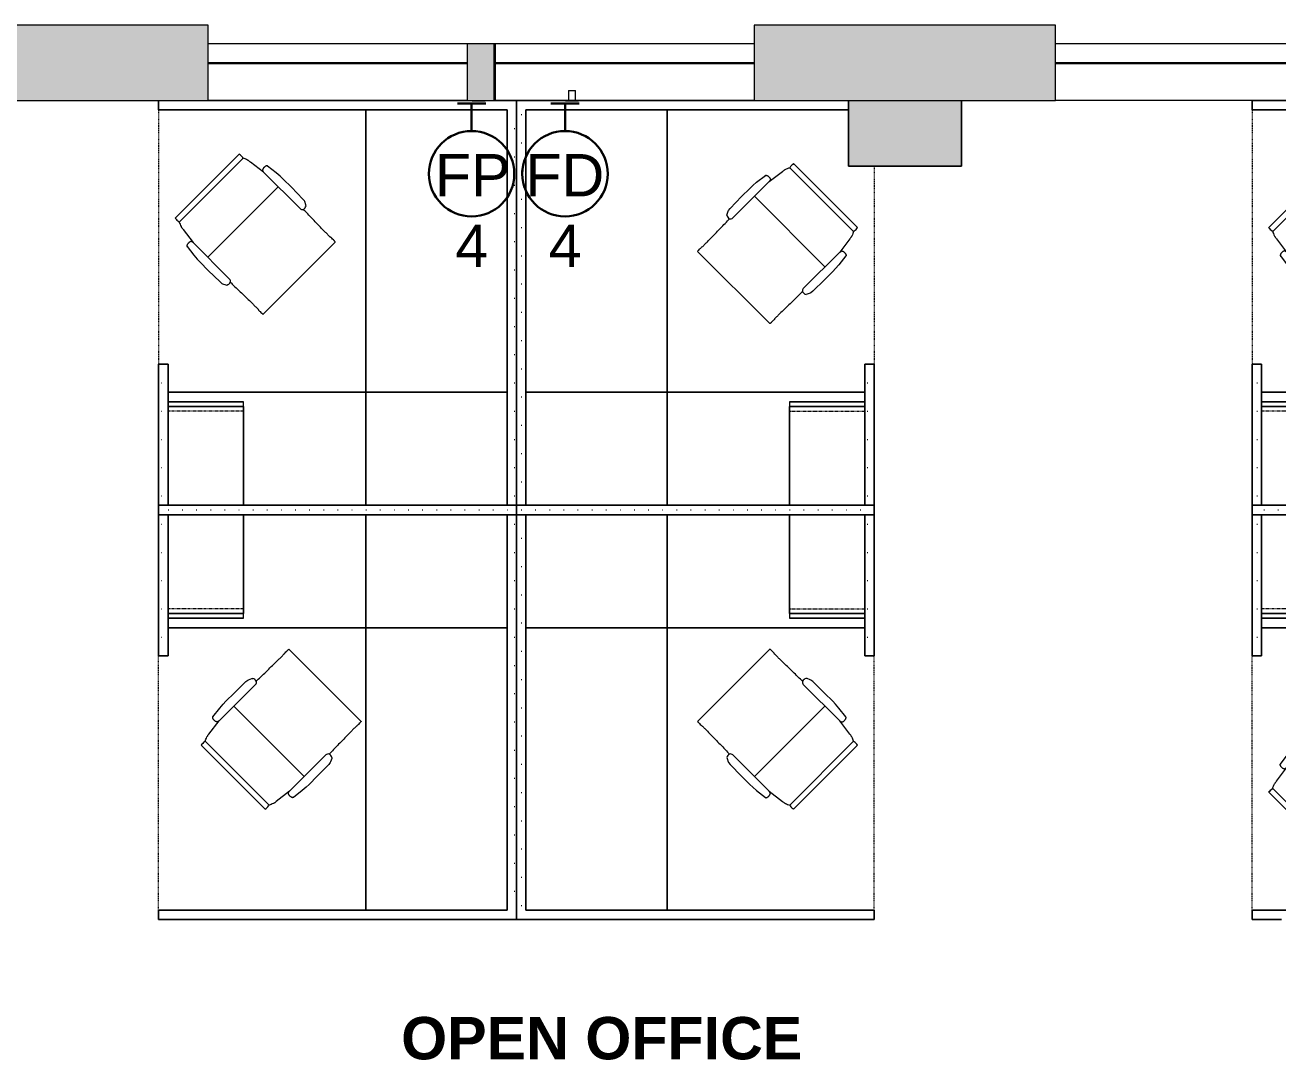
# Model space of a CAD drawing. Header units: inches. Extents: x 0 to 2535, y 0 to 2052.
# Drawn here: x 864.1 to 1130.3, y 1831.7 to 2051.5 of the extents above; entities that cross this region are included whole.
import ezdxf

# ---------------------------------------------------------------- set-up
doc = ezdxf.new("R2010")
doc.units = ezdxf.units.IN
doc.header["$MEASUREMENT"] = 0
doc.linetypes.add('DASH 1_32_', pattern=[0.0625, 0.03125, -0.03125])
doc.linetypes.add('Dash 1_8_', pattern=[0.25, 0.125, -0.125])
for name, color, linetype, lineweight in [('A-ANNO-NOTE', 131, 'Continuous', 9), ('A-AREA-IDEN', 2, 'Continuous', 9), ('A-DETL', 90, 'Continuous', 9), ('A-DETL-GENF', 92, 'Continuous', 9), ('B-CL', 7, 'Continuous', 9), ('CORE', 7, 'Continuous', 9), ('E-ELEC-FIXT', 91, 'Continuous', 9), ('I-FURN', 30, 'Continuous', 9), ('S-COLS', 52, 'Continuous', 13), ('Victor Bldg - 7th Floor_LINK_dwg', 8, 'Continuous', 9), ('WINDOWS', 7, 'Continuous', 9)]:
    doc.layers.add(name, color=color, linetype=linetype, lineweight=lineweight)
doc.styles.add('Swis721 Lt BT', font='swissl.ttf', dxfattribs={"height": 9})
doc.styles.add('Swis721 Lt BT_B', font='', dxfattribs={"height": 9})
doc.styles.get('Swis721 Lt BT_B').set_extended_font_data('Swis721 Lt BT', bold=True)

# ---------------------------------------------------------------- blocks, each defined once
blk = doc.blocks.new('Concrete-Rectangular-Column - 24_ x 24_-V1-Level 07  POWER _ SIGNAL')
at = {"layer": 'S-COLS', "lineweight": 9}
blk.add_hatch(color=7, dxfattribs=at).paths.add_polyline_path([(12, -12), (12, 2), (-12, 2), (-12, -12)], flags=0)
at = {"layer": 'S-COLS', "color": 8, "lineweight": 20}
for p, q in [((-12, 2), (-12, -12)), ((12, -12), (12, 2)), ((-12, -12), (12, -12))]:
    blk.add_line(p, q, dxfattribs=at)
blk = doc.blocks.new('Victor Bldg - 7th Floor_LINK_dwg-6972240-Level 07  POWER _ SIGNAL')
at = {"layer": 'B-CL'}
blk.add_line((1063, 2021.5), (1039, 2021.5), dxfattribs=at)
at = {"layer": 'CORE'}
for p, q in [((1039, 2021.5), (1039, 2035.5)), ((1063, 2035.5), (1063, 2021.5))]:
    blk.add_line(p, q, dxfattribs=at)
at = {"layer": 'WINDOWS'}
for p, q in [((958, 2047.5), (903, 2047.5)), ((1019, 2047.5), (963.75, 2047.5)), ((1138, 2047.5), (1083, 2047.5)), ((958, 2043.5), (903, 2043.5)), ((958, 2043.25), (903, 2043.25)), ((1019, 2043.5), (964, 2043.5)), ((1019, 2043.25), (964, 2043.25)), ((1138, 2043.5), (1083, 2043.5)), ((1138, 2043.25), (1083, 2043.25)), ((958, 2035.5), (903, 2035.5)), ((1019, 2035.5), (963.75, 2035.5)), ((1138, 2035.5), (1083, 2035.5))]:
    blk.add_line(p, q, dxfattribs=at)
at = {"layer": 'WINDOWS', "flags": 128}
blk.add_lwpolyline([(963.75, 2047.5), (964, 2047.5), (964, 2035.5), (963.75, 2035.5)], dxfattribs=at)
blk = doc.blocks.new('Adjustable Workstation 1 - 7 x 6-7562820-Level 07  POWER _ SIGNAL')
at = {"layer": 'I-FURN'}
h = blk.add_hatch(dxfattribs=at)
h.set_pattern_fill('FP_2', color=256, style=0, pattern_type=2)
h.set_pattern_definition([(180, (968.5, 1861.5), (-1.5, -3), [0.127, -2.873])])
h.paths.add_polyline_path([(0, 0), (0.02, -87), (0.05, -86.05), (1, -87), (2, -86), (2, -2), (76, -2), (76, 0), (2, 0)], flags=0)
h.paths.add_polyline_path([(76, -56), (74, -56), (74, -86), (76, -86), (76, -64)], flags=0)
h.paths.add_polyline_path([(75, -87), (74, -87.95), (39, -87), (2, -88), (76, -88)], flags=0)
for p, q in [((76, 0), (0, 0)), ((0, 0), (0, -88)), ((0, 0), (76, 0)), ((0, -86), (0, 0)), ((76, -2), (76, 0)), ((76, 0), (76, -2)), ((32, -2), (2, -2)), ((2, -2), (2, -86)), ((2, -86), (2, -2)), ((2, -2), (32, -2)), ((2, -86), (2, -2)), ((2, -2), (76, -2)), ((32, -2), (2, -2)), ((2, -2), (2, -62)), ((32, -86), (32, -2)), ((32, -2), (32, -86)), ((76, -2), (32, -2)), ((76, -56), (74, -56)), ((74, -56), (74, -86)), ((74, -62), (74, -56)), ((74, -56), (76, -56)), ((76, -88), (76, -56)), ((76, -56), (76, -86)), ((2, -62), (2, -86)), ((32, -62), (2, -62)), ((2, -62), (2, -86)), ((2, -86), (2, -62)), ((2, -62), (32, -62)), ((74, -62), (32, -62)), ((32, -62), (74, -62)), ((74, -64), (74, -62)), ((74, -86), (74, -62)), ((74, -62), (74, -86)), ((58, -64), (74, -64)), ((58, -64), (74, -64)), ((58, -64), (74, -64)), ((58, -64), (74, -64)), ((58, -64), (74, -64)), ((58, -64), (74, -64)), ((58, -64), (58, -86)), ((74, -64), (58, -64)), ((74, -64), (58, -64)), ((58, -64), (58, -65)), ((74, -64), (58, -64)), ((58, -64), (74, -64)), ((58, -64), (58, -65)), ((58, -64), (58, -65)), ((74, -64), (58, -64)), ((58, -64), (74, -64)), ((58, -64), (58, -65)), ((58, -64), (58, -65)), ((74, -64), (58, -64)), ((58, -64), (74, -64)), ((58, -64), (58, -65)), ((58, -64), (58, -65)), ((58, -65), (74, -65)), ((58, -86), (58, -65)), ((58, -65), (74, -65)), ((74, -65), (58, -65)), ((58, -65), (74, -65)), ((74, -65), (58, -65)), ((58, -65), (74, -65)), ((74, -65), (58, -65)), ((58, -65), (74, -65)), ((74, -86), (74, -64)), ((74, -65), (74, -64)), ((74, -65), (74, -64)), ((74, -64), (74, -65)), ((74, -65), (74, -64)), ((74, -64), (74, -65)), ((74, -65), (74, -64)), ((74, -64), (74, -65)), ((74, -65), (74, -64)), ((74, -65), (74, -86)), ((74, -86), (74, -65)), ((0, -88), (0, -86)), ((2, -86), (32, -86)), ((32, -86), (2, -86)), ((74, -86), (2, -86)), ((2, -86), (32, -86)), ((2, -86), (32, -86)), ((32, -86), (2, -86)), ((32, -86), (58, -86)), ((32, -86), (74, -86)), ((74, -86), (32, -86)), ((58, -86), (74, -86)), ((74, -86), (58, -86)), ((58, -86), (74, -86)), ((76, -86), (76, -88)), ((0, -88), (76, -88)), ((2, -88), (0, -88)), ((32, -88), (2, -88)), ((58, -88), (32, -88)), ((74, -88), (58, -88)), ((76, -88), (74, -88))]:
    blk.add_line(p, q, dxfattribs=at)
at = {"layer": 'I-FURN', "linetype": 'Dash 1_8_'}
for p, q in [((76, 0), (76, -2)), ((76, -2), (76, -56)), ((76, -56), (76, -86)), ((76, -86), (76, -88))]:
    blk.add_line(p, q, dxfattribs=at)
at = {"layer": 'I-FURN', "linetype": 'DASH 1_32_'}
blk.add_line((58, -66), (74, -66), dxfattribs=at)
blk = doc.blocks.new('HermanMiller_Collection_Eames_AluminumGroup_LoungeChairSwivel - Arms Swivel Base-V69-Level 07  POWER _ SIGNAL')
at = {"layer": 'I-FURN'}
for p, q in [((-6.94, 12.09), (-4.59, 12.38)), ((-4.59, 12.38), (-3.51, 12.46)), ((-3.51, 12.46), (-2.64, 12.49)), ((-2.64, 12.49), (-0.18, 12.49)), ((-0.18, 12.49), (3.32, 12.43)), ((3.32, 12.43), (3.84, 12.38)), ((3.84, 12.38), (3.99, 12.34)), ((3.99, 12.34), (4.64, 12.01)), ((4.64, 12.01), (4.83, 11.89)), ((13.22, 10.83), (13.22, 10.86)), ((14.64, 10.85), (14.64, -10.85)), ((-12.96, -9.61), (-12.96, 9.61)), ((-11.95, 9.63), (-11.95, 9.59)), ((-11.95, 9.59), (-11.76, 9.6)), ((-11.76, -9.6), (-11.76, 9.6)), ((-10.12, 10.12), (-6.61, 10.58)), ((-6.61, 10.58), (-6.94, 10.64)), ((-6.61, 10.58), (4.33, 10.58)), ((-2.19, 10.58), (-2.19, -10.58)), ((-11.95, -9.59), (-11.95, -9.63)), ((-11.76, -9.6), (-11.95, -9.59)), ((-6.61, -10.58), (-10.12, -10.12)), ((-6.94, -10.64), (-6.61, -10.58)), ((-6.61, -10.58), (4.33, -10.58)), ((-4.59, -12.38), (-6.94, -12.09)), ((-3.51, -12.46), (-4.59, -12.38)), ((-2.64, -12.49), (-3.51, -12.46)), ((-0.18, -12.49), (-2.64, -12.49)), ((3.32, -12.43), (-0.18, -12.49)), ((3.84, -12.38), (3.32, -12.43)), ((3.99, -12.34), (3.84, -12.38)), ((4.64, -12.01), (3.99, -12.34)), ((4.83, -11.89), (4.64, -12.01)), ((13.22, -10.86), (13.22, -10.83))]:
    blk.add_line(p, q, dxfattribs=at)
at = {"layer": 'I-FURN', "flags": 128}
for points in [[(4.94, 10.96), (5.23, 10.95), (5.52, 10.95)], [(5.52, -10.95), (5.23, -10.95), (4.94, -10.96)]]:
    blk.add_lwpolyline(points, dxfattribs=at)
at = {"layer": 'I-FURN'}
for centre, radius, start, end in [((4.33, 11.27), 0.69, 270, 332.7502), ((3.68, 11.28), 1.3, 345.8347, 28.1255), ((-12.38, 5.3), 4.35, 84.2936, 97.7064), ((-12.38, -5.3), 4.35, 262.2936, 275.7064), ((4.33, -11.27), 0.69, 27.2498, 90), ((3.68, -11.28), 1.3, 331.8745, 14.1653)]:
    blk.add_arc(centre, radius, start, end, dxfattribs=at)
for points, knots in [([(-6.94, 10.64), (-6.95, 10.65), (-6.96, 10.65), (-6.99, 10.65), (-7, 10.66), (-7.02, 10.67), (-7.03, 10.68), (-7.05, 10.69), (-7.06, 10.7), (-7.07, 10.71), (-7.08, 10.72), (-7.09, 10.73), (-7.1, 10.74), (-7.11, 10.76), (-7.11, 10.77), (-7.12, 10.78), (-7.13, 10.8), (-7.14, 10.81), (-7.15, 10.83), (-7.16, 10.85), (-7.17, 10.87), (-7.18, 10.9), (-7.2, 10.95), (-7.22, 11.02), (-7.24, 11.11), (-7.25, 11.23), (-7.26, 11.37), (-7.25, 11.52), (-7.23, 11.66), (-7.21, 11.77), (-7.18, 11.85), (-7.16, 11.9), (-7.15, 11.92), (-7.14, 11.94), (-7.13, 11.96), (-7.12, 11.97), (-7.11, 11.98), (-7.1, 12), (-7.09, 12.01), (-7.08, 12.02), (-7.07, 12.03), (-7.06, 12.04), (-7.05, 12.04), (-7.05, 12.05), (-7.03, 12.06), (-7.02, 12.07), (-7, 12.08), (-6.99, 12.08), (-6.97, 12.09), (-6.95, 12.09), (-6.94, 12.09)], [-1, -1, -1, -1, -0.984375, -0.96875, -0.957031, -0.953125, -0.9375, -0.921875, -0.917969, -0.914062, -0.90625, -0.890625, -0.882812, -0.875, -0.867188, -0.859375, -0.84375, -0.835938, -0.828125, -0.8125, -0.796875, -0.78125, -0.75, -0.708333, -0.666667, -0.583333, -0.5, -0.416667, -0.333333, -0.25, -0.208333, -0.1875, -0.166667, -0.15625, -0.145833, -0.135417, -0.125, -0.114583, -0.104167, -0.09375, -0.088542, -0.083333, -0.078125, -0.072917, -0.0625, -0.052083, -0.041667, -0.03125, -0.020833, 0, 0, 0, 0]), ([(13.22, 10.86), (13.22, 10.87), (13.22, 10.87), (13.23, 10.87), (13.25, 10.88), (13.27, 10.88), (13.29, 10.88), (13.32, 10.88), (13.34, 10.88)], [-1, -1, -1, -1, -0.75, -0.625, -0.5, -0.375, -0.25, 0, 0, 0, 0]), ([(13.34, 10.88), (13.4, 10.89), (13.61, 10.9), (13.97, 10.9), (14.25, 10.89), (14.38, 10.89), (14.47, 10.88), (14.54, 10.87), (14.6, 10.87), (14.63, 10.86), (14.64, 10.85), (14.64, 10.85)], [-1, -1, -1, -1, -0.857143, -0.571429, -0.428571, -0.357143, -0.285714, -0.214286, -0.142857, -0.071429, 0, 0, 0, 0]), ([(-6.94, -12.09), (-6.95, -12.09), (-6.96, -12.09), (-6.99, -12.08), (-7, -12.08), (-7.02, -12.07), (-7.03, -12.06), (-7.05, -12.05), (-7.06, -12.04), (-7.07, -12.03), (-7.08, -12.02), (-7.09, -12.01), (-7.1, -12), (-7.11, -11.98), (-7.12, -11.97), (-7.12, -11.96), (-7.13, -11.94), (-7.14, -11.93), (-7.15, -11.91), (-7.16, -11.89), (-7.17, -11.87), (-7.18, -11.84), (-7.21, -11.77), (-7.23, -11.66), (-7.26, -11.47), (-7.26, -11.28), (-7.24, -11.11), (-7.22, -11.02), (-7.2, -10.95), (-7.18, -10.89), (-7.16, -10.85), (-7.15, -10.82), (-7.13, -10.8), (-7.13, -10.78), (-7.12, -10.77), (-7.11, -10.76), (-7.1, -10.74), (-7.08, -10.73), (-7.08, -10.72), (-7.07, -10.71), (-7.06, -10.7), (-7.05, -10.69), (-7.05, -10.69), (-7.03, -10.68), (-7.02, -10.67), (-7, -10.66), (-6.99, -10.65), (-6.97, -10.65), (-6.95, -10.65), (-6.94, -10.64)], [-1, -1, -1, -1, -0.984375, -0.96875, -0.957031, -0.953125, -0.9375, -0.921875, -0.917969, -0.914062, -0.90625, -0.890625, -0.882812, -0.875, -0.867188, -0.859375, -0.84375, -0.835938, -0.828125, -0.8125, -0.796875, -0.78125, -0.75, -0.666667, -0.583333, -0.416667, -0.333333, -0.291667, -0.25, -0.208333, -0.1875, -0.166667, -0.15625, -0.145833, -0.135417, -0.125, -0.114583, -0.104167, -0.09375, -0.088542, -0.083333, -0.078125, -0.072917, -0.0625, -0.052083, -0.041667, -0.03125, -0.020833, 0, 0, 0, 0]), ([(13.34, -10.88), (13.32, -10.88), (13.29, -10.88), (13.27, -10.88), (13.25, -10.88), (13.23, -10.87), (13.22, -10.87), (13.22, -10.87), (13.22, -10.86)], [-1, -1, -1, -1, -0.75, -0.625, -0.5, -0.375, -0.25, 0, 0, 0, 0]), ([(14.64, -10.85), (14.64, -10.86), (14.62, -10.86), (14.52, -10.88), (14.27, -10.9), (13.87, -10.9), (13.54, -10.9), (13.4, -10.89), (13.34, -10.88)], [-1, -1, -1, -1, -0.892857, -0.785714, -0.571429, -0.285714, -0.142857, 0, 0, 0, 0])]:
    blk.add_open_spline(points, degree=3, knots=knots, dxfattribs=at)
for points in [[(5.52, 10.95), (6.54, 10.92), (8.59, 10.89), (10.68, 10.85), (11.73, 10.84)], [(11.73, 10.84), (11.97, 10.84), (12.47, 10.83), (12.96, 10.83), (13.22, 10.83)], [(-11.76, 9.6), (-11.64, 9.67), (-11.37, 9.8), (-11.02, 9.92), (-10.83, 9.99)], [(-10.83, 9.99), (-10.79, 10), (-10.71, 10.02), (-10.55, 10.06), (-10.35, 10.09), (-10.2, 10.11), (-10.12, 10.12)], [(-10.83, -9.99), (-11.02, -9.92), (-11.37, -9.8), (-11.64, -9.67), (-11.76, -9.6)], [(-10.12, -10.12), (-10.2, -10.11), (-10.35, -10.09), (-10.55, -10.06), (-10.71, -10.02), (-10.79, -10), (-10.83, -9.99)], [(11.73, -10.84), (10.68, -10.85), (8.59, -10.89), (6.54, -10.92), (5.52, -10.95)], [(13.22, -10.83), (12.96, -10.83), (12.47, -10.83), (11.97, -10.84), (11.73, -10.84)]]:
    blk.add_open_spline(points, degree=3, dxfattribs=at)
blk = doc.blocks.new('Adjustable Workstation 1 - 7 x 6-V70-Level 07  POWER _ SIGNAL')
at = {"layer": 'I-FURN'}
h = blk.add_hatch(dxfattribs=at)
h.set_pattern_fill('FP_3', color=256, style=0, pattern_type=2)
h.set_pattern_definition([(0, (-968.5, -2035.5), (1.5, 3), [0.127, -2.873])])
h.paths.add_polyline_path([(2, -88), (76, -88), (75, -87), (74, -87.95), (39, -87), (32, -87.19)], flags=0)
h.paths.add_polyline_path([(0.02, -87), (0.05, -86.05), (1, -87), (2, -86), (2, -2), (70.5, -2), (70.5, 0), (0, 0), (0, -86)], flags=0)
h.paths.add_polyline_path([(76, -86), (76, -56), (74, -56), (74, -86)], flags=0)
for p, q in [((50.5, 0), (0, 0)), ((0, 0), (0, -88)), ((0, 0), (10.44, 0)), ((0, -86), (0, 0)), ((13.19, 0), (50.5, 0)), ((50.5, 0), (70.5, 0)), ((32, -2), (2, -2)), ((2, -2), (2, -86)), ((2, -86), (2, -2)), ((2, -2), (32, -2)), ((2, -86), (2, -2)), ((2, -2), (70.5, -2)), ((32, -2), (2, -2)), ((2, -2), (2, -62)), ((32, -86), (32, -2)), ((32, -2), (32, -86)), ((70.5, -2), (32, -2)), ((76, -56), (74, -56)), ((74, -56), (74, -86)), ((74, -62), (74, -56)), ((74, -56), (76, -56)), ((76, -88), (76, -56)), ((76, -56), (76, -86)), ((2, -62), (2, -86)), ((32, -62), (2, -62)), ((2, -62), (2, -86)), ((2, -86), (2, -62)), ((2, -62), (32, -62)), ((74, -62), (32, -62)), ((32, -62), (74, -62)), ((74, -64), (74, -62)), ((74, -86), (74, -62)), ((74, -62), (74, -86)), ((58, -64), (74, -64)), ((58, -64), (74, -64)), ((58, -64), (74, -64)), ((58, -64), (74, -64)), ((58, -64), (74, -64)), ((58, -64), (74, -64)), ((58, -64), (58, -86)), ((74, -64), (58, -64)), ((74, -64), (58, -64)), ((58, -64), (58, -65)), ((74, -64), (58, -64)), ((58, -64), (74, -64)), ((58, -64), (58, -65)), ((58, -64), (58, -65)), ((74, -64), (58, -64)), ((58, -64), (74, -64)), ((58, -64), (58, -65)), ((58, -64), (58, -65)), ((74, -64), (58, -64)), ((58, -64), (74, -64)), ((58, -64), (58, -65)), ((58, -64), (58, -65)), ((58, -65), (74, -65)), ((58, -86), (58, -65)), ((58, -65), (74, -65)), ((74, -65), (58, -65)), ((58, -65), (74, -65)), ((74, -65), (58, -65)), ((58, -65), (74, -65)), ((74, -65), (58, -65)), ((58, -65), (74, -65)), ((74, -86), (74, -64)), ((74, -65), (74, -64)), ((74, -65), (74, -64)), ((74, -64), (74, -65)), ((74, -65), (74, -64)), ((74, -64), (74, -65)), ((74, -65), (74, -64)), ((74, -64), (74, -65)), ((74, -65), (74, -64)), ((74, -65), (74, -86)), ((74, -86), (74, -65)), ((0, -88), (0, -86)), ((2, -86), (32, -86)), ((32, -86), (2, -86)), ((74, -86), (2, -86)), ((2, -86), (32, -86)), ((2, -86), (32, -86)), ((32, -86), (2, -86)), ((32, -86), (58, -86)), ((32, -86), (74, -86)), ((74, -86), (32, -86)), ((58, -86), (74, -86)), ((74, -86), (58, -86)), ((58, -86), (74, -86)), ((76, -86), (76, -88)), ((0, -88), (76, -88)), ((2, -88), (0, -88)), ((32, -88), (2, -88)), ((58, -88), (32, -88)), ((74, -88), (58, -88)), ((76, -88), (74, -88))]:
    blk.add_line(p, q, dxfattribs=at)
at = {"layer": 'I-FURN', "linetype": 'Dash 1_8_'}
for p, q in [((76, -14), (76, -56)), ((76, -56), (76, -86)), ((76, -86), (76, -88))]:
    blk.add_line(p, q, dxfattribs=at)
at = {"layer": 'I-FURN', "linetype": 'DASH 1_32_'}
blk.add_line((58, -66), (74, -66), dxfattribs=at)
blk = doc.blocks.new('Adjustable Workstation 1 - 7 x 6-7562829-Level 07  POWER _ SIGNAL')
at = {"layer": 'I-FURN'}
h = blk.add_hatch(dxfattribs=at)
h.set_pattern_fill('FP_4', color=256, style=0, pattern_type=2)
h.set_pattern_definition([(0, (-968.5, -1861.5), (1.5, 3), [0.127, -2.873])])
h.paths.add_polyline_path([(76, 86), (74, 86), (74, 56), (76, 56), (76, 82.07)], flags=0)
h.paths.add_polyline_path([(0, 0), (76, 0), (76, 2), (2, 2), (2, 86), (39, 87), (74.05, 86.05), (75, 87), (76, 86), (76, 88), (2, 88), (1, 87), (0.05, 87.95), (0.02, 87), (0, 88), (0, 2)], flags=0)
for p, q in [((76, 88), (0, 88)), ((0, 88), (0, 0)), ((0, 86), (0, 88)), ((0, 88), (2, 88)), ((2, 88), (32, 88)), ((32, 88), (58, 88)), ((58, 88), (74, 88)), ((74, 88), (76, 88)), ((76, 56), (76, 88)), ((76, 88), (76, 86)), ((0, 0), (0, 86)), ((32, 86), (2, 86)), ((2, 86), (2, 2)), ((2, 2), (2, 86)), ((2, 86), (32, 86)), ((2, 2), (2, 86)), ((2, 86), (74, 86)), ((32, 86), (2, 86)), ((2, 86), (2, 62)), ((32, 86), (2, 86)), ((2, 86), (2, 62)), ((2, 62), (2, 86)), ((2, 86), (32, 86)), ((32, 2), (32, 86)), ((32, 86), (32, 2)), ((58, 86), (32, 86)), ((74, 86), (32, 86)), ((32, 86), (74, 86)), ((74, 86), (58, 86)), ((58, 86), (58, 64)), ((58, 65), (58, 86)), ((58, 86), (74, 86)), ((74, 86), (58, 86)), ((74, 64), (74, 86)), ((74, 86), (74, 65)), ((74, 86), (74, 56)), ((74, 65), (74, 86)), ((74, 62), (74, 86)), ((74, 86), (74, 62)), ((76, 86), (76, 56)), ((74, 65), (58, 65)), ((74, 65), (58, 65)), ((58, 65), (58, 64)), ((74, 65), (58, 65)), ((58, 65), (74, 65)), ((58, 65), (58, 64)), ((58, 65), (58, 64)), ((74, 65), (58, 65)), ((58, 65), (74, 65)), ((58, 65), (58, 64)), ((58, 65), (58, 64)), ((74, 65), (58, 65)), ((58, 65), (74, 65)), ((58, 65), (58, 64)), ((58, 65), (58, 64)), ((58, 64), (74, 64)), ((58, 64), (74, 64)), ((58, 64), (74, 64)), ((58, 64), (74, 64)), ((58, 64), (74, 64)), ((58, 64), (74, 64)), ((58, 64), (74, 64)), ((58, 64), (74, 64)), ((74, 64), (58, 64)), ((58, 64), (74, 64)), ((74, 64), (58, 64)), ((58, 64), (74, 64)), ((74, 64), (58, 64)), ((58, 64), (74, 64)), ((74, 64), (74, 65)), ((74, 64), (74, 65)), ((74, 65), (74, 64)), ((74, 64), (74, 65)), ((74, 65), (74, 64)), ((74, 64), (74, 65)), ((74, 65), (74, 64)), ((74, 64), (74, 65)), ((74, 62), (74, 64)), ((2, 62), (2, 2)), ((2, 62), (32, 62)), ((32, 62), (2, 62)), ((32, 62), (74, 62)), ((74, 62), (32, 62)), ((74, 56), (74, 62)), ((74, 56), (76, 56)), ((76, 56), (74, 56)), ((0, 0), (76, 0)), ((76, 0), (0, 0)), ((2, 2), (32, 2)), ((32, 2), (2, 2)), ((76, 2), (2, 2)), ((2, 2), (32, 2)), ((32, 2), (76, 2)), ((76, 0), (76, 2)), ((76, 2), (76, 0))]:
    blk.add_line(p, q, dxfattribs=at)
at = {"layer": 'I-FURN', "linetype": 'Dash 1_8_'}
for p, q in [((76, 86), (76, 88)), ((76, 56), (76, 86)), ((76, 2), (76, 56)), ((76, 0), (76, 2))]:
    blk.add_line(p, q, dxfattribs=at)
at = {"layer": 'I-FURN', "linetype": 'DASH 1_32_'}
blk.add_line((58, 66), (74, 66), dxfattribs=at)
blk = doc.blocks.new('HermanMiller_Collection_Eames_AluminumGroup_LoungeChairSwivel - Arms Swivel Base-V71-Level 07  POWER _ SIGNAL')
at = {"layer": 'I-FURN'}
for p, q in [((-4.59, 12.38), (-6.94, 12.09)), ((-3.51, 12.46), (-4.59, 12.38)), ((-2.64, 12.49), (-3.51, 12.46)), ((-0.18, 12.49), (-2.64, 12.49)), ((3.32, 12.43), (-0.18, 12.49)), ((3.84, 12.38), (3.32, 12.43)), ((3.99, 12.34), (3.84, 12.38)), ((4.64, 12.01), (3.99, 12.34)), ((4.83, 11.89), (4.64, 12.01)), ((13.22, 10.86), (13.22, 10.83)), ((14.64, -10.85), (14.64, 10.85)), ((-12.96, 9.61), (-12.96, -9.61)), ((-11.95, 9.59), (-11.95, 9.63)), ((-11.76, 9.6), (-11.95, 9.59)), ((-11.76, 9.6), (-11.76, -9.6)), ((-6.61, 10.58), (-10.12, 10.12)), ((-6.94, 10.64), (-6.61, 10.58)), ((-6.61, 10.58), (4.33, 10.58)), ((-2.19, -10.58), (-2.19, 10.58)), ((-11.95, -9.63), (-11.95, -9.59)), ((-11.95, -9.59), (-11.76, -9.6)), ((-10.12, -10.12), (-6.61, -10.58)), ((-6.61, -10.58), (-6.94, -10.64)), ((-6.61, -10.58), (4.33, -10.58)), ((-6.94, -12.09), (-4.59, -12.38)), ((-4.59, -12.38), (-3.51, -12.46)), ((-3.51, -12.46), (-2.64, -12.49)), ((-2.64, -12.49), (-0.18, -12.49)), ((-0.18, -12.49), (3.32, -12.43)), ((3.32, -12.43), (3.84, -12.38)), ((3.84, -12.38), (3.99, -12.34)), ((3.99, -12.34), (4.64, -12.01)), ((4.64, -12.01), (4.83, -11.89)), ((13.22, -10.83), (13.22, -10.86))]:
    blk.add_line(p, q, dxfattribs=at)
at = {"layer": 'I-FURN', "flags": 128}
for points in [[(5.52, 10.95), (5.23, 10.95), (4.94, 10.96)], [(4.94, -10.96), (5.23, -10.95), (5.52, -10.95)]]:
    blk.add_lwpolyline(points, dxfattribs=at)
at = {"layer": 'I-FURN'}
for centre, radius, start, end in [((4.33, 11.27), 0.69, 270, 332.7502), ((3.68, 11.28), 1.3, 345.8347, 28.1255), ((-12.38, 5.3), 4.35, 84.2936, 97.7064), ((-12.38, -5.3), 4.35, 262.2936, 275.7064), ((4.33, -11.27), 0.69, 27.2498, 90), ((3.68, -11.28), 1.3, 331.8745, 14.1653)]:
    blk.add_arc(centre, radius, start, end, dxfattribs=at)
for points, knots in [([(-6.94, 12.09), (-6.95, 12.09), (-6.97, 12.09), (-6.99, 12.08), (-7, 12.08), (-7.02, 12.07), (-7.03, 12.06), (-7.05, 12.05), (-7.05, 12.04), (-7.06, 12.04), (-7.07, 12.03), (-7.08, 12.02), (-7.09, 12.01), (-7.1, 12), (-7.11, 11.98), (-7.12, 11.97), (-7.13, 11.96), (-7.14, 11.94), (-7.15, 11.92), (-7.16, 11.9), (-7.18, 11.85), (-7.21, 11.77), (-7.23, 11.66), (-7.25, 11.52), (-7.26, 11.37), (-7.25, 11.23), (-7.24, 11.11), (-7.22, 11.02), (-7.2, 10.95), (-7.18, 10.9), (-7.17, 10.87), (-7.16, 10.85), (-7.15, 10.83), (-7.14, 10.81), (-7.13, 10.8), (-7.12, 10.78), (-7.11, 10.77), (-7.11, 10.76), (-7.1, 10.74), (-7.09, 10.73), (-7.08, 10.72), (-7.07, 10.71), (-7.06, 10.7), (-7.05, 10.69), (-7.03, 10.68), (-7.02, 10.67), (-7, 10.66), (-6.99, 10.65), (-6.96, 10.65), (-6.95, 10.65), (-6.94, 10.64)], [0, 0, 0, 0, 0.020833, 0.03125, 0.041667, 0.052083, 0.0625, 0.072917, 0.078125, 0.083333, 0.088542, 0.09375, 0.104167, 0.114583, 0.125, 0.135417, 0.145833, 0.15625, 0.166667, 0.1875, 0.208333, 0.25, 0.333333, 0.416667, 0.5, 0.583333, 0.666667, 0.708333, 0.75, 0.78125, 0.796875, 0.8125, 0.828125, 0.835938, 0.84375, 0.859375, 0.867188, 0.875, 0.882812, 0.890625, 0.90625, 0.914062, 0.917969, 0.921875, 0.9375, 0.953125, 0.957031, 0.96875, 0.984375, 1, 1, 1, 1]), ([(13.34, 10.88), (13.32, 10.88), (13.29, 10.88), (13.27, 10.88), (13.25, 10.88), (13.23, 10.87), (13.22, 10.87), (13.22, 10.87), (13.22, 10.86)], [0, 0, 0, 0, 0.25, 0.375, 0.5, 0.625, 0.75, 1, 1, 1, 1]), ([(14.64, 10.85), (14.64, 10.85), (14.63, 10.86), (14.6, 10.87), (14.54, 10.87), (14.47, 10.88), (14.38, 10.89), (14.25, 10.89), (13.97, 10.9), (13.61, 10.9), (13.4, 10.89), (13.34, 10.88)], [0, 0, 0, 0, 0.071429, 0.142857, 0.214286, 0.285714, 0.357143, 0.428571, 0.571429, 0.857143, 1, 1, 1, 1]), ([(-6.94, -10.64), (-6.95, -10.65), (-6.97, -10.65), (-6.99, -10.65), (-7, -10.66), (-7.02, -10.67), (-7.03, -10.68), (-7.05, -10.69), (-7.05, -10.69), (-7.06, -10.7), (-7.07, -10.71), (-7.08, -10.72), (-7.08, -10.73), (-7.1, -10.74), (-7.11, -10.76), (-7.12, -10.77), (-7.13, -10.78), (-7.13, -10.8), (-7.15, -10.82), (-7.16, -10.85), (-7.18, -10.89), (-7.2, -10.95), (-7.22, -11.02), (-7.24, -11.11), (-7.26, -11.28), (-7.26, -11.47), (-7.23, -11.66), (-7.21, -11.77), (-7.18, -11.84), (-7.17, -11.87), (-7.16, -11.89), (-7.15, -11.91), (-7.14, -11.93), (-7.13, -11.94), (-7.12, -11.96), (-7.12, -11.97), (-7.11, -11.98), (-7.1, -12), (-7.09, -12.01), (-7.08, -12.02), (-7.07, -12.03), (-7.06, -12.04), (-7.05, -12.05), (-7.03, -12.06), (-7.02, -12.07), (-7, -12.08), (-6.99, -12.08), (-6.96, -12.09), (-6.95, -12.09), (-6.94, -12.09)], [0, 0, 0, 0, 0.020833, 0.03125, 0.041667, 0.052083, 0.0625, 0.072917, 0.078125, 0.083333, 0.088542, 0.09375, 0.104167, 0.114583, 0.125, 0.135417, 0.145833, 0.15625, 0.166667, 0.1875, 0.208333, 0.25, 0.291667, 0.333333, 0.416667, 0.583333, 0.666667, 0.75, 0.78125, 0.796875, 0.8125, 0.828125, 0.835938, 0.84375, 0.859375, 0.867188, 0.875, 0.882812, 0.890625, 0.90625, 0.914062, 0.917969, 0.921875, 0.9375, 0.953125, 0.957031, 0.96875, 0.984375, 1, 1, 1, 1]), ([(13.22, -10.86), (13.22, -10.87), (13.22, -10.87), (13.23, -10.87), (13.25, -10.88), (13.27, -10.88), (13.29, -10.88), (13.32, -10.88), (13.34, -10.88)], [0, 0, 0, 0, 0.25, 0.375, 0.5, 0.625, 0.75, 1, 1, 1, 1]), ([(13.34, -10.88), (13.4, -10.89), (13.54, -10.9), (13.87, -10.9), (14.27, -10.9), (14.52, -10.88), (14.62, -10.86), (14.64, -10.86), (14.64, -10.85)], [0, 0, 0, 0, 0.142857, 0.285714, 0.571429, 0.785714, 0.892857, 1, 1, 1, 1])]:
    blk.add_open_spline(points, degree=3, knots=knots, dxfattribs=at)
for points in [[(11.73, 10.84), (10.68, 10.85), (8.59, 10.89), (6.54, 10.92), (5.52, 10.95)], [(13.22, 10.83), (12.96, 10.83), (12.47, 10.83), (11.97, 10.84), (11.73, 10.84)], [(-10.83, 9.99), (-11.02, 9.92), (-11.37, 9.8), (-11.64, 9.67), (-11.76, 9.6)], [(-10.12, 10.12), (-10.2, 10.11), (-10.35, 10.09), (-10.55, 10.06), (-10.71, 10.02), (-10.79, 10), (-10.83, 9.99)], [(-11.76, -9.6), (-11.64, -9.67), (-11.37, -9.8), (-11.02, -9.92), (-10.83, -9.99)], [(-10.83, -9.99), (-10.79, -10), (-10.71, -10.02), (-10.55, -10.06), (-10.35, -10.09), (-10.2, -10.11), (-10.12, -10.12)], [(5.52, -10.95), (6.54, -10.92), (8.59, -10.89), (10.68, -10.85), (11.73, -10.84)], [(11.73, -10.84), (11.97, -10.84), (12.47, -10.83), (12.96, -10.83), (13.22, -10.83)]]:
    blk.add_open_spline(points, degree=3, dxfattribs=at)
blk = doc.blocks.new('Adjustable Workstation 1 - 7 x 6-V72-Level 07  POWER _ SIGNAL')
at = {"layer": 'I-FURN'}
h = blk.add_hatch(dxfattribs=at)
h.set_pattern_fill('FP_5', color=256, style=0, pattern_type=2)
h.set_pattern_definition([(180, (968.5, 2035.5), (-1.5, -3), [0.127, -2.873])])
h.paths.add_polyline_path([(76, 86), (74, 86), (74, 56), (76, 56), (76, 65)], flags=0)
h.paths.add_polyline_path([(2, 88), (1, 87), (0.05, 87.95), (0.02, 87), (0, 88), (0, 0), (76, 0), (76, 2), (2, 2), (2, 86), (39, 87), (74.05, 86.05), (75, 87), (76, 86), (76, 88), (5.99, 88)], flags=0)
for p, q in [((76, 88), (0, 88)), ((0, 88), (0, 0)), ((0, 86), (0, 88)), ((0, 88), (2, 88)), ((2, 88), (32, 88)), ((32, 88), (58, 88)), ((58, 88), (74, 88)), ((74, 88), (76, 88)), ((76, 56), (76, 88)), ((76, 88), (76, 86)), ((0, 0), (0, 86)), ((32, 86), (2, 86)), ((2, 86), (2, 2)), ((2, 2), (2, 86)), ((2, 86), (32, 86)), ((2, 2), (2, 86)), ((2, 86), (74, 86)), ((32, 86), (2, 86)), ((2, 86), (2, 62)), ((32, 86), (2, 86)), ((2, 86), (2, 62)), ((2, 62), (2, 86)), ((2, 86), (32, 86)), ((32, 2), (32, 86)), ((32, 86), (32, 2)), ((58, 86), (32, 86)), ((74, 86), (32, 86)), ((32, 86), (74, 86)), ((74, 86), (58, 86)), ((58, 86), (58, 64)), ((58, 65), (58, 86)), ((58, 86), (74, 86)), ((74, 86), (58, 86)), ((74, 64), (74, 86)), ((74, 86), (74, 65)), ((74, 86), (74, 56)), ((74, 65), (74, 86)), ((74, 62), (74, 86)), ((74, 86), (74, 62)), ((76, 86), (76, 56)), ((74, 65), (58, 65)), ((74, 65), (58, 65)), ((58, 65), (58, 64)), ((74, 65), (58, 65)), ((58, 65), (74, 65)), ((58, 65), (58, 64)), ((58, 65), (58, 64)), ((74, 65), (58, 65)), ((58, 65), (74, 65)), ((58, 65), (58, 64)), ((58, 65), (58, 64)), ((74, 65), (58, 65)), ((58, 65), (74, 65)), ((58, 65), (58, 64)), ((58, 65), (58, 64)), ((58, 64), (74, 64)), ((58, 64), (74, 64)), ((58, 64), (74, 64)), ((58, 64), (74, 64)), ((58, 64), (74, 64)), ((58, 64), (74, 64)), ((58, 64), (74, 64)), ((58, 64), (74, 64)), ((74, 64), (58, 64)), ((58, 64), (74, 64)), ((74, 64), (58, 64)), ((58, 64), (74, 64)), ((74, 64), (58, 64)), ((58, 64), (74, 64)), ((74, 64), (74, 65)), ((74, 64), (74, 65)), ((74, 65), (74, 64)), ((74, 64), (74, 65)), ((74, 65), (74, 64)), ((74, 64), (74, 65)), ((74, 65), (74, 64)), ((74, 64), (74, 65)), ((74, 62), (74, 64)), ((2, 62), (2, 2)), ((2, 62), (32, 62)), ((32, 62), (2, 62)), ((32, 62), (74, 62)), ((74, 62), (32, 62)), ((74, 56), (74, 62)), ((74, 56), (76, 56)), ((76, 56), (74, 56)), ((0, 0), (4.75, 0)), ((4.75, 0), (0, 0)), ((2, 2), (32, 2)), ((32, 2), (2, 2)), ((76, 2), (2, 2)), ((2, 2), (32, 2)), ((10.5, 0), (65.5, 0)), ((65.5, 0), (10.5, 0)), ((32, 2), (76, 2)), ((76, 0), (65.5, 0)), ((76, 0), (76, 2)), ((76, 2), (76, 0))]:
    blk.add_line(p, q, dxfattribs=at)
at = {"layer": 'I-FURN', "linetype": 'Dash 1_8_'}
for p, q in [((76, 86), (76, 88)), ((76, 56), (76, 86)), ((76, 2), (76, 56)), ((76, 0), (76, 2))]:
    blk.add_line(p, q, dxfattribs=at)
at = {"layer": 'I-FURN', "linetype": 'DASH 1_32_'}
blk.add_line((58, 66), (74, 66), dxfattribs=at)
blk = doc.blocks.new('Adjustable Workstation 1 - 7 x 6-V73-Level 07  POWER _ SIGNAL')
at = {"layer": 'I-FURN'}
h = blk.add_hatch(dxfattribs=at)
h.set_pattern_fill('FP_6', color=256, style=0, pattern_type=2)
h.set_pattern_definition([(180, (1200.75, 2035.5), (-1.5, -3), [0.127, -2.873])])
h.paths.add_polyline_path([(76, 86), (74, 86), (74, 56), (76, 56), (76, 65)], flags=0)
h.paths.add_polyline_path([(32, 88), (2, 88), (1, 87), (0.05, 87.95), (0.02, 87), (0, 88), (0, 0), (76, 0), (76, 2), (2, 2), (2, 86), (39, 87), (74.05, 86.05), (75, 87), (76, 86), (76, 88), (58, 88)], flags=0)
for p, q in [((76, 88), (0, 88)), ((0, 88), (0, 0)), ((0, 86), (0, 88)), ((0, 88), (2, 88)), ((2, 88), (32, 88)), ((32, 88), (58, 88)), ((58, 88), (74, 88)), ((74, 88), (76, 88)), ((76, 56), (76, 88)), ((76, 88), (76, 86)), ((0, 0), (0, 86)), ((32, 86), (2, 86)), ((2, 86), (2, 2)), ((2, 2), (2, 86)), ((2, 86), (32, 86)), ((2, 2), (2, 86)), ((2, 86), (74, 86)), ((32, 86), (2, 86)), ((2, 86), (2, 62)), ((32, 86), (2, 86)), ((2, 86), (2, 62)), ((2, 62), (2, 86)), ((2, 86), (32, 86)), ((32, 2), (32, 86)), ((32, 86), (32, 2)), ((58, 86), (32, 86)), ((74, 86), (32, 86)), ((32, 86), (74, 86)), ((74, 86), (58, 86)), ((58, 86), (58, 64)), ((58, 65), (58, 86)), ((58, 86), (74, 86)), ((74, 86), (58, 86)), ((74, 64), (74, 86)), ((74, 86), (74, 65)), ((74, 86), (74, 56)), ((74, 65), (74, 86)), ((74, 62), (74, 86)), ((74, 86), (74, 62)), ((76, 86), (76, 56)), ((74, 65), (58, 65)), ((74, 65), (58, 65)), ((58, 65), (58, 64)), ((74, 65), (58, 65)), ((58, 65), (74, 65)), ((58, 65), (58, 64)), ((58, 65), (58, 64)), ((74, 65), (58, 65)), ((58, 65), (74, 65)), ((58, 65), (58, 64)), ((58, 65), (58, 64)), ((74, 65), (58, 65)), ((58, 65), (74, 65)), ((58, 65), (58, 64)), ((58, 65), (58, 64)), ((58, 64), (74, 64)), ((58, 64), (74, 64)), ((58, 64), (74, 64)), ((58, 64), (74, 64)), ((58, 64), (74, 64)), ((58, 64), (74, 64)), ((58, 64), (74, 64)), ((58, 64), (74, 64)), ((74, 64), (58, 64)), ((58, 64), (74, 64)), ((74, 64), (58, 64)), ((58, 64), (74, 64)), ((74, 64), (58, 64)), ((58, 64), (74, 64)), ((74, 64), (74, 65)), ((74, 64), (74, 65)), ((74, 65), (74, 64)), ((74, 64), (74, 65)), ((74, 65), (74, 64)), ((74, 64), (74, 65)), ((74, 65), (74, 64)), ((74, 64), (74, 65)), ((74, 62), (74, 64)), ((2, 62), (2, 2)), ((2, 62), (32, 62)), ((32, 62), (2, 62)), ((32, 62), (74, 62)), ((74, 62), (32, 62)), ((74, 56), (74, 62)), ((74, 56), (76, 56)), ((76, 56), (74, 56)), ((1.75, 0), (0, 0)), ((1.75, 0), (56.75, 0)), ((56.75, 0), (1.75, 0)), ((2, 2), (32, 2)), ((32, 2), (2, 2)), ((76, 2), (2, 2)), ((2, 2), (32, 2)), ((32, 2), (76, 2)), ((62.75, 0), (56.75, 0)), ((62.75, 0), (76, 0)), ((76, 0), (62.75, 0)), ((76, 0), (76, 2)), ((76, 2), (76, 0))]:
    blk.add_line(p, q, dxfattribs=at)
at = {"layer": 'I-FURN', "linetype": 'Dash 1_8_'}
for p, q in [((76, 86), (76, 88)), ((76, 56), (76, 86)), ((76, 2), (76, 56)), ((76, 0), (76, 2))]:
    blk.add_line(p, q, dxfattribs=at)
at = {"layer": 'I-FURN', "linetype": 'DASH 1_32_'}
blk.add_line((58, 66), (74, 66), dxfattribs=at)
blk = doc.blocks.new('Adjustable Workstation 1 - 7 x 6-V84-Level 07  POWER _ SIGNAL')
at = {"layer": 'I-FURN'}
h = blk.add_hatch(dxfattribs=at)
h.set_pattern_fill('FP_11', color=256, style=0, pattern_type=2)
h.set_pattern_definition([(180, (1200.75, 1861.5), (-1.5, -3), [0.127, -2.873])])
h.paths.add_polyline_path([(76, 0), (69.75, 0), (69.75, -0.125), (0, -0.125), (0.023, -87), (0.045, -86.045), (1, -87), (2, -86), (2, -2), (76, -2), (76, -0.125)], flags=0)
h.paths.add_polyline_path([(74, -56), (74, -86), (76, -86), (76, -56)], flags=0)
h.paths.add_polyline_path([(75, -87), (73.996, -87.946), (39, -87), (2, -88), (76, -88)], flags=0)
for p, q in [((76, 0), (69.75, 0)), ((69.75, 0), (76, 0)), ((76, -2), (76, 0)), ((76, 0), (76, -2)), ((0, -0.125), (0, -88)), ((0, -86), (0, -0.125)), ((32, -2), (2, -2)), ((2, -2), (2, -86)), ((2, -86), (2, -2)), ((2, -2), (32, -2)), ((2, -86), (2, -2)), ((2, -2), (76, -2)), ((32, -2), (2, -2)), ((2, -2), (2, -62)), ((32, -86), (32, -2)), ((32, -2), (32, -86)), ((76, -2), (32, -2)), ((76, -56), (74, -56)), ((74, -56), (74, -86)), ((74, -62), (74, -56)), ((74, -56), (76, -56)), ((76, -88), (76, -56)), ((76, -56), (76, -86)), ((2, -62), (2, -86)), ((32, -62), (2, -62)), ((2, -62), (2, -86)), ((2, -86), (2, -62)), ((2, -62), (32, -62)), ((74, -62), (32, -62)), ((32, -62), (74, -62)), ((74, -64), (74, -62)), ((74, -86), (74, -62)), ((74, -62), (74, -86)), ((58, -64), (74, -64)), ((58, -64), (74, -64)), ((58, -64), (74, -64)), ((58, -64), (74, -64)), ((58, -64), (74, -64)), ((58, -64), (74, -64)), ((58, -64), (58, -86)), ((74, -64), (58, -64)), ((74, -64), (58, -64)), ((58, -64), (58, -65)), ((74, -64), (58, -64)), ((58, -64), (74, -64)), ((58, -64), (58, -65)), ((58, -64), (58, -65)), ((74, -64), (58, -64)), ((58, -64), (74, -64)), ((58, -64), (58, -65)), ((58, -64), (58, -65)), ((74, -64), (58, -64)), ((58, -64), (74, -64)), ((58, -64), (58, -65)), ((58, -64), (58, -65)), ((58, -65), (74, -65)), ((58, -86), (58, -65)), ((58, -65), (74, -65)), ((74, -65), (58, -65)), ((58, -65), (74, -65)), ((74, -65), (58, -65)), ((58, -65), (74, -65)), ((74, -65), (58, -65)), ((58, -65), (74, -65)), ((74, -86), (74, -64)), ((74, -65), (74, -64)), ((74, -65), (74, -64)), ((74, -64), (74, -65)), ((74, -65), (74, -64)), ((74, -64), (74, -65)), ((74, -65), (74, -64)), ((74, -64), (74, -65)), ((74, -65), (74, -64)), ((74, -65), (74, -86)), ((74, -86), (74, -65)), ((0, -88), (0, -86)), ((2, -86), (32, -86)), ((32, -86), (2, -86)), ((74, -86), (2, -86)), ((2, -86), (32, -86)), ((2, -86), (32, -86)), ((32, -86), (2, -86)), ((32, -86), (58, -86)), ((32, -86), (74, -86)), ((74, -86), (32, -86)), ((58, -86), (74, -86)), ((74, -86), (58, -86)), ((58, -86), (74, -86)), ((76, -86), (76, -88)), ((0, -88), (76, -88)), ((2, -88), (0, -88)), ((32, -88), (2, -88)), ((58, -88), (32, -88)), ((74, -88), (58, -88)), ((76, -88), (74, -88))]:
    blk.add_line(p, q, dxfattribs=at)
at = {"layer": 'I-FURN', "linetype": 'Dash 1_8_'}
for p, q in [((76, 0), (76, -2)), ((76, -2), (76, -56)), ((76, -56), (76, -86)), ((76, -86), (76, -88))]:
    blk.add_line(p, q, dxfattribs=at)
at = {"layer": 'I-FURN', "linetype": 'DASH 1_32_'}
blk.add_line((58, -66), (74, -66), dxfattribs=at)
blk = doc.blocks.new('PS - Power Device _Wall Base_ - Basefeed Power-7624498-Level 07  POWER _ SIGNAL')
at = {"layer": 'E-ELEC-FIXT'}
for p, q in [((959.1, 2035.5), (961.85, 2035.5)), ((959.1, 2035.5), (959.1, 2035.31)), ((961.85, 2035.31), (959.1, 2035.31)), ((961.85, 2035.31), (961.85, 2035.5))]:
    blk.add_line(p, q, dxfattribs=at)
blk = doc.blocks.new('PS - Power Device _Wall Base_ - Basefeed Data-7624520-Level 07  POWER _ SIGNAL')
at = {"layer": 'E-ELEC-FIXT'}
for p, q in [((979.57, 2037.63), (981.07, 2037.63)), ((979.57, 2037.63), (979.57, 2035.5)), ((981.07, 2035.5), (981.07, 2037.63)), ((978.94, 2035.5), (981.69, 2035.5)), ((978.94, 2035.5), (978.94, 2035.31)), ((981.69, 2035.31), (978.94, 2035.31)), ((981.69, 2035.31), (981.69, 2035.5))]:
    blk.add_line(p, q, dxfattribs=at)

msp = doc.modelspace()

# ---------------------------------------------------------------- hatches: boundary and pattern name
at = {"layer": 'A-DETL-GENF'}
h = msp.add_hatch(color=7, dxfattribs=at)
h.paths.add_polyline_path([(1063, 2035.5), (1083, 2035.5), (1083, 2051.5), (1019, 2051.5), (1019, 2035.5), (1039, 2035.5)], flags=0)
h.paths.add_polyline_path([(1138, 2035.5), (1144, 2035.5), (1144, 2047.5), (1138, 2047.5)], flags=0)
h.paths.add_polyline_path([(1323.25, 2035.5), (1324, 2035.5), (1324, 2047.5), (1318, 2047.5), (1318, 2035.5), (1323, 2035.5)], flags=0)
h.paths.add_polyline_path([(659, 2035.5), (723, 2035.5), (723, 2051.5), (659, 2051.5), (659, 2035.52)], flags=0)
h.paths.add_polyline_path([(1201.5, 2035.5), (1263, 2035.5), (1263, 2051.5), (1199, 2051.5), (1199, 2035.5), (1200.75, 2035.5)], flags=0)
h.paths.add_polyline_path([(604, 2035.5), (604, 2047.5), (598, 2047.5), (598, 2035.5)], flags=0)
h.paths.add_polyline_path([(778, 2035.5), (784, 2035.5), (784, 2047.5), (778, 2047.5)], flags=0)
h.paths.add_polyline_path([(896.03, 2035.5), (903, 2035.5), (903, 2051.5), (839, 2051.5), (839, 2035.5), (892.5, 2035.5)], flags=0)
h.paths.add_polyline_path([(958, 2035.5), (963.75, 2035.5), (963.75, 2047.5), (958, 2047.5)], flags=0)

# ---------------------------------------------------------------- linework, layer by layer
at = {"layer": 'A-ANNO-NOTE', "lineweight": 30}
for p, q in [((955.98, 2034.85), (961.98, 2034.85)), ((958.98, 2034.85), (958.98, 2028.99)), ((975.82, 2034.85), (981.82, 2034.85)), ((978.82, 2034.85), (978.82, 2028.99))]:
    msp.add_line(p, q, dxfattribs=at)
for centre in [(958.98, 2019.92), (978.82, 2019.92)]:
    msp.add_circle(centre, 9.07, dxfattribs=at)
at = {"layer": 'A-DETL'}
for p, q in [((903, 2051.5), (839, 2051.5)), ((903, 2035.5), (903, 2051.5)), ((1083, 2051.5), (1019, 2051.5)), ((1019, 2051.5), (1019, 2035.5)), ((1083, 2035.5), (1083, 2051.5)), ((963.75, 2047.5), (958, 2047.5)), ((958, 2047.5), (958, 2035.5)), ((963.75, 2035.5), (963.75, 2047.5)), ((839, 2035.5), (903, 2035.5)), ((958, 2035.5), (963.75, 2035.5)), ((1019, 2035.5), (1083, 2035.5))]:
    msp.add_line(p, q, dxfattribs=at)

# ---------------------------------------------------------------- block references
at = {"layer": 'E-ELEC-FIXT'}
for name in ['PS - Power Device _Wall Base_ - Basefeed Data-7624520-Level 07  POWER _ SIGNAL', 'PS - Power Device _Wall Base_ - Basefeed Power-7624498-Level 07  POWER _ SIGNAL']:
    msp.add_blockref(name, (0, 0), dxfattribs=at)
at = {"layer": 'I-FURN'}
for name, p, rotation in [('Adjustable Workstation 1 - 7 x 6-V72-Level 07  POWER _ SIGNAL', (968.5, 2035.5), 180), ('Adjustable Workstation 1 - 7 x 6-V73-Level 07  POWER _ SIGNAL', (1200.75, 2035.5), 180), ('HermanMiller_Collection_Eames_AluminumGroup_LoungeChairSwivel - Arms Swivel Base-V71-Level 07  POWER _ SIGNAL', (911.99, 2008.1), 315.0000000000018), ('HermanMiller_Collection_Eames_AluminumGroup_LoungeChairSwivel - Arms Swivel Base-V69-Level 07  POWER _ SIGNAL', (1025.01, 2006.1), 224.9999999999999), ('HermanMiller_Collection_Eames_AluminumGroup_LoungeChairSwivel - Arms Swivel Base-V71-Level 07  POWER _ SIGNAL', (1144.24, 2006.1), 315.0000000000001), ('Adjustable Workstation 1 - 7 x 6-7562820-Level 07  POWER _ SIGNAL', (968.5, 1861.5), 180), ('Adjustable Workstation 1 - 7 x 6-V84-Level 07  POWER _ SIGNAL', (1200.75, 1861.5), 180), ('HermanMiller_Collection_Eames_AluminumGroup_LoungeChairSwivel - Arms Swivel Base-V69-Level 07  POWER _ SIGNAL', (917.49, 1900.9), 44.99999999999971), ('HermanMiller_Collection_Eames_AluminumGroup_LoungeChairSwivel - Arms Swivel Base-V71-Level 07  POWER _ SIGNAL', (1025.01, 1900.9), 135.0000000000016), ('HermanMiller_Collection_Eames_AluminumGroup_LoungeChairSwivel - Arms Swivel Base-V69-Level 07  POWER _ SIGNAL', (1144.24, 1890.9), 44.9999999999999)]:
    msp.add_blockref(name, p, dxfattribs=dict(at, rotation=rotation))
for name, p in [('Adjustable Workstation 1 - 7 x 6-V70-Level 07  POWER _ SIGNAL', (968.5, 2035.5)), ('Adjustable Workstation 1 - 7 x 6-7562829-Level 07  POWER _ SIGNAL', (968.5, 1861.5))]:
    msp.add_blockref(name, p, dxfattribs=at)
at = {"layer": 'S-COLS', "lineweight": 9}
msp.add_blockref('Concrete-Rectangular-Column - 24_ x 24_-V1-Level 07  POWER _ SIGNAL', (1051, 2033.5), dxfattribs=at)
at = {"layer": 'Victor Bldg - 7th Floor_LINK_dwg', "color": 7}
msp.add_blockref('Victor Bldg - 7th Floor_LINK_dwg-6972240-Level 07  POWER _ SIGNAL', (0, 0), dxfattribs=at)

# ---------------------------------------------------------------- texts
at = {"layer": 'A-ANNO-NOTE', "char_height": 9, "attachment_point": 1, "style": 'Swis721 Lt BT'}
for s, insert, width in [('FP', (951.18, 2024.11), 18.18), ('FD', (970.4, 2024.11), 19.695), ('4', (955.51, 2009.12), 8.181), ('4', (975.35, 2009.12), 8.181)]:
    msp.add_mtext(s, dxfattribs=dict(at, insert=insert, width=width))
at = {"layer": 'A-AREA-IDEN', "insert": (944.01, 1840.81), "char_height": 9, "width": 102.111, "attachment_point": 1, "style": 'Swis721 Lt BT_B'}
msp.add_mtext('OPEN OFFICE', dxfattribs=at)

doc.saveas('drawing.dxf')
